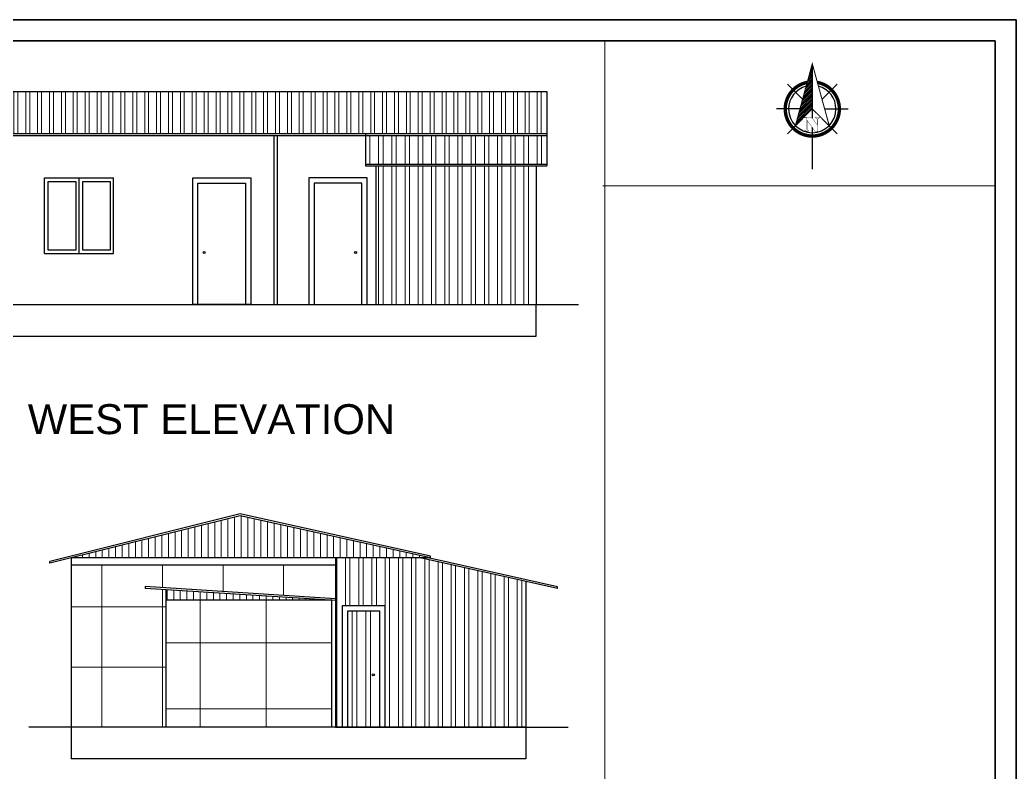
# Model space of a CAD drawing. Header units: inches. Extents: x 0 to 383786, y -45810 to 0.
# Drawn here: x 339863 to 340428, y -43446 to -43019 of the extents above; entities that cross this region are included whole.
import ezdxf

# ---------------------------------------------------------------- set-up
doc = ezdxf.new("R2010")
doc.units = ezdxf.units.IN
doc.header["$LTSCALE"] = 2
doc.header["$MEASUREMENT"] = 0
doc.layers.get('0').update_dxf_attribs({"linetype": 'CONTINUOUS'})
for name, color, linetype, lineweight in [('1', 7, 'CONTINUOUS', 13), ('DIM_LINE', 173, 'CONTINUOUS', 20), ('DIMENTION', 140, 'CONTINUOUS', 0), ('Rebars', 1, 'CONTINUOUS', 13), ('Siteplan', 7, 'CONTINUOUS', 30), ('steps', 253, 'CONTINUOUS', 20)]:
    doc.layers.add(name, color=color, linetype=linetype, lineweight=lineweight)
doc.layers.add('Normal Wall', color=7, linetype='CONTINUOUS', lineweight=35, true_color=0xffaf89)
doc.layers.add('Rear Wall', color=7, linetype='CONTINUOUS', lineweight=20, true_color=0xd4e480)
doc.styles.get("Standard").update_dxf_attribs({"font": 'ARIALN.TTF'})
pattern_1 = [(90, (-22925.816, -1958.233), (-7.5, 0), []), (90, (-22923.316, -1955.733), (-7.5, 0), [])]

# ---------------------------------------------------------------- blocks, each defined once
blk = doc.blocks.new('*X29')
at = {"color": 0}
for p, q in [((147.35, -409.49), (147.62, -409.23)), ((147.55, -408.76), (147.62, -408.7)), ((146.36, -413.14), (147.62, -411.88)), ((146.55, -412.41), (147.62, -411.35)), ((146.75, -411.68), (147.62, -410.82)), ((146.95, -410.95), (147.62, -410.29)), ((147.15, -410.22), (147.62, -409.76)), ((145.16, -417.52), (147.62, -415.06)), ((145.36, -416.79), (147.62, -414.53)), ((145.56, -416.06), (147.62, -414)), ((145.76, -415.33), (147.62, -413.47)), ((145.96, -414.6), (147.62, -412.94)), ((146.16, -413.87), (147.62, -412.41)), ((144.16, -421.17), (147.62, -417.71)), ((144.36, -420.44), (147.62, -417.18)), ((144.56, -419.71), (147.62, -416.65)), ((144.76, -418.98), (147.62, -416.12)), ((144.96, -418.25), (147.62, -415.59)), ((142.96, -425.55), (147.62, -420.89)), ((143.16, -424.82), (147.62, -420.36)), ((143.36, -424.09), (147.62, -419.83)), ((143.56, -423.36), (147.62, -419.3)), ((143.76, -422.63), (147.62, -418.77)), ((143.96, -421.9), (147.62, -418.24)), ((142.76, -426.28), (147.62, -421.42))]:
    blk.add_line(p, q, dxfattribs=at)
blk = doc.blocks.new('NORTH_15')
for p, q in [((0, 3.66), (0, 10.62)), ((-2.87, 2.87), (-7.37, 7.37)), ((2.87, 2.87), (7.37, 7.37)), ((-13.37, 0), (2.72, 0)), ((5.49, 0), (17.83, 0)), ((-2.87, -2.87), (-7.37, -7.37)), ((2.87, -2.87), (7.37, -7.37)), ((0, -3.66), (0, -10.62))]:
    blk.add_line(p, q)
at = {"const_width": 1}
for points in [[(0, -8, 1), (0, 8, 0.359415), (-7.86, 1.52, 1)], [(-7.86, -1.52, 0.359415), (0, -8, 1)]]:
    blk.add_lwpolyline(points, format="xyb", dxfattribs=at)
for points, const_width in [([(4.96, -5.01), (-13.37, 0), (4.9, 5), (0, 0), (4.96, -5.01)], 0.3), ([(5.93, -1.55), (6, -1.55), (6.07, -1.54), (6.13, -1.53), (6.17, -1.52), (6.22, -1.51), (6.26, -1.49), (6.28, -1.47), (6.3, -1.45), (6.32, -1.42), (6.33, -1.39), (6.35, -1.34), (6.36, -1.29), (6.37, -1.23), (6.38, -1.16), (6.38, -1.08), (6.38, -1), (6.54, -1), (6.54, -2.34), (6.38, -2.34), (6.38, -2.3), (6.38, -2.23), (6.38, -2.16), (6.37, -2.09), (6.36, -2.04), (6.35, -1.99), (6.33, -1.95), (6.32, -1.91), (6.3, -1.88), (6.28, -1.86), (6.26, -1.83), (6.22, -1.81), (6.18, -1.8), (6.13, -1.78), (6.07, -1.77), (6.01, -1.76), (5.95, -1.76), (2.66, -1.76), (2.66, -2.34), (2.5, -2.34), (2.5, -0.16), (4.71, 1.44), (3.14, 1.44), (3.07, 1.44), (3, 1.43), (2.94, 1.42), (2.89, 1.41), (2.85, 1.4), (2.81, 1.38), (2.78, 1.36), (2.76, 1.34), (2.74, 1.31), (2.72, 1.27), (2.7, 1.22), (2.69, 1.17), (2.68, 1.11), (2.67, 1.04), (2.66, 0.97), (2.66, 0.89), (2.66, 0.87), (2.5, 0.87), (2.5, 2.21), (2.66, 2.21), (2.66, 2.17), (2.66, 2.09), (2.67, 2.03), (2.68, 1.97), (2.69, 1.91), (2.7, 1.86), (2.71, 1.82), (2.73, 1.78), (2.75, 1.76), (2.77, 1.74), (2.8, 1.72), (2.85, 1.7), (2.89, 1.68), (2.94, 1.67), (3, 1.66), (3.07, 1.66), (3.14, 1.66), (6.54, 1.66), (6.54, 0.75), (3.33, -1.55), (5.93, -1.55), (5.93, -1.55)], 0.1)]:
    blk.add_lwpolyline(points, dxfattribs=dict(const_width=const_width))
for start, end in [(90, 164.973), (270, 90), (195.027, 270)]:
    blk.add_arc((0, 0), 7, start, end)
at = {"rotation": 90}
blk.add_blockref('*X29', (-421.89, -147.62), dxfattribs=at)
blk = doc.blocks.new('A$C0BDB7EE9')
at = {"layer": 'Siteplan', "xscale": 2.999999999999779, "yscale": 2.999999999999779, "zscale": 2.999999999999779, "rotation": 247.8612575918487}
blk.add_blockref('NORTH_15', (20.15, 49.54), dxfattribs=at)
blk = doc.blocks.new('A$C327B4BBD')
at = {"layer": 'DIMENTION', "ltscale": 0.3, "xscale": 1.171875000000082, "yscale": 1.171875000000082, "zscale": 1.171875000000082, "rotation": 112.1387424081494}
blk.add_blockref('A$C0BDB7EE9', (16.1, 0), dxfattribs=at)

msp = doc.modelspace()

# ---------------------------------------------------------------- hatches: boundary and pattern name
at = {"layer": '1', "ltscale": 5}
h = msp.add_hatch(dxfattribs=at)
h.set_pattern_fill('ANSI37', color=256, scale=275, angle=45, style=0)
h.set_pattern_definition([(90, (1376075.27, -782449.43), (-34.375, 0), []), (180, (1376075.27, -782449.43), (-4e-15, -34.375), [])])
h.paths.add_polyline_path([(339946.21, -43342.87), (339934.21, -43342.11), (339934.21, -43341.11), (340042.21, -43347.98), (340042.21, -43328.86), (339892.21, -43328.86), (339892.21, -43420.86), (339946.21, -43420.86)])
h = msp.add_hatch(dxfattribs=at)
h.set_pattern_fill('ANSI37', color=256, scale=300, angle=45, style=0)
h.set_pattern_definition([(90, (-24009.6, -2198.06), (-37.5, 0), []), (180, (-24009.6, -2198.06), (-4e-15, -37.5), [])])
h.paths.add_polyline_path([(339946.21, -43348.86), (339946.21, -43420.86), (340040.21, -43420.86), (340040.21, -43348.86)])
at = {"layer": 'DIM_LINE'}
h = msp.add_hatch(dxfattribs=at)
h.set_pattern_fill('ANSI32', color=256, scale=18, angle=45)
h.set_pattern_definition([(90, (-22925.816, -1958.233), (-6.75, 0), []), (90, (-22923.566, -1955.983), (-6.75, 0), [])])
h.paths.add_polyline_path([(340162.18, -43084.01), (340162.18, -43060.01), (339817.18, -43060.01), (339817.18, -43084.01)])
h = msp.add_hatch(dxfattribs=at)
h.set_pattern_fill('ANSI32', color=256, scale=20, angle=45)
h.set_pattern_definition(pattern_1)
h.paths.add_polyline_path([(340162.18, -43101.34), (340162.18, -43085.03), (340059.18, -43085.03), (340059.18, -43101.34)])
h = msp.add_hatch(dxfattribs=at)
h.set_pattern_fill('ANSI32', color=256, scale=20, angle=45)
h.set_pattern_definition(pattern_1)
h.paths.add_polyline_path([(340065.18, -43181.03), (340156.18, -43181.03), (340156.18, -43102.37), (340065.18, -43102.37)])
h = msp.add_hatch(dxfattribs=at)
h.set_pattern_fill('ANSI32', color=256, scale=20, angle=45)
h.set_pattern_definition([(90, (-24009.602, -2198.058), (-7.5, 0), []), (90, (-24007.102, -2195.558), (-7.5, 0), [])])
h.paths.add_polyline_path([(340150.21, -43338.19), (340090.21, -43324.86), (340042.21, -43324.86), (340042.21, -43420.86), (340046.21, -43420.86), (340046.21, -43351.86), (340070.21, -43351.86), (340070.21, -43420.86), (340150.21, -43420.86)])
h = msp.add_hatch(dxfattribs=at)
h.set_pattern_fill('ANSI32', color=256, scale=21, angle=45)
h.set_pattern_definition([(90, (-24009.602, -2198.058), (-7.875, 0), []), (90, (-24006.977, -2195.433), (-7.875, 0), [])])
h.paths.add_polyline_path([(340049.21, -43420.86), (340067.21, -43420.86), (340067.21, -43354.86), (340049.21, -43354.86)])
at = {"layer": 'steps', "ltscale": 0.3}
h = msp.add_hatch(dxfattribs=at)
h.set_pattern_fill('ANSI31', scale=30, angle=45)
h.set_pattern_definition([(90, (-22313.845, -2198.0583), (-3.75, 0), [])])
h.paths.add_polyline_path([(340096.21, -43324.86), (339988.21, -43300.86), (339892.21, -43324.86)])
h = msp.add_hatch(dxfattribs=at)
h.set_pattern_fill('ANSI31', scale=30, angle=45)
h.set_pattern_definition([(90, (-24009.6017, -2198.0583), (-3.75, 0), [])])
h.paths.add_polyline_path([(340040.21, -43348.86), (339946.21, -43342.87), (339946.21, -43348.86)])

# ---------------------------------------------------------------- linework, layer by layer
at = {"ltscale": 0.5}
for p, q in [((339817.18, -43060.01), (340162.18, -43060.01)), ((340162.18, -43060.01), (340162.18, -43085.03)), ((339817.18, -43084.01), (340162.18, -43084.01)), ((339817.18, -43085.03), (340162.18, -43085.03)), ((340007.18, -43085.03), (340007.18, -43181.03)), ((340009.18, -43085.03), (340009.18, -43181.03)), ((340059.18, -43084.01), (340059.18, -43102.37)), ((340162.18, -43085.03), (340162.18, -43102.37)), ((340059.18, -43101.34), (340162.18, -43101.34)), ((340059.18, -43102.37), (340162.18, -43102.37)), ((340065.18, -43102.37), (340065.18, -43181.03)), ((340156.18, -43102.37), (340156.18, -43181.03)), ((339829.18, -43181.03), (340065.18, -43181.03)), ((340065.18, -43181.03), (340156.18, -43181.03)), ((340156.18, -43181.03), (340180.18, -43181.03)), ((340156.18, -43199.03), (340156.18, -43181.03)), ((339829.18, -43199.03), (340065.18, -43199.03)), ((340065.18, -43199.03), (340156.18, -43199.03)), ((339988.19, -43299.83), (339880.21, -43326.83)), ((340096.21, -43323.84), (339988.19, -43299.83)), ((339988.21, -43300.86), (339880.21, -43327.86)), ((340096.21, -43324.86), (339988.21, -43300.86)), ((339880.21, -43327.86), (339880.21, -43326.83)), ((340096.21, -43324.86), (339892.21, -43324.86)), ((339892.21, -43324.86), (339892.21, -43420.86)), ((340042.21, -43324.86), (340042.21, -43420.86)), ((340168.21, -43342.19), (340090.21, -43324.86)), ((340168.21, -43341.17), (340094.82, -43324.86)), ((340096.21, -43324.86), (340096.21, -43323.84)), ((340042.21, -43328.86), (339892.21, -43328.86)), ((340150.21, -43338.19), (340150.21, -43420.86)), ((340042.21, -43347.98), (339934.21, -43341.11)), ((339934.21, -43341.11), (339934.21, -43342.11)), ((340042.21, -43348.99), (339934.21, -43342.11)), ((339946.21, -43420.86), (339946.21, -43342.87)), ((340168.21, -43342.19), (340168.21, -43341.17)), ((340040.21, -43348.86), (339946.21, -43348.86)), ((340040.21, -43420.86), (340040.21, -43348.86)), ((340042.21, -43348.99), (340042.21, -43349.99)), ((339892.21, -43420.86), (339868.21, -43420.86)), ((340150.21, -43420.86), (339892.21, -43420.86)), ((339892.21, -43420.86), (339892.21, -43438.86)), ((340042.21, -43420.86), (340150.21, -43420.86)), ((340150.21, -43420.86), (340174.21, -43420.86)), ((340150.21, -43420.86), (340150.21, -43438.86)), ((340150.21, -43438.86), (339892.21, -43438.86))]:
    msp.add_line(p, q, dxfattribs=at)
at = {"color": 5}
for p, q in [((339877.18, -43109.03), (339916.18, -43109.03)), ((339877.18, -43152.03), (339877.18, -43109.03)), ((339896.68, -43152.03), (339896.68, -43109.03)), ((339916.18, -43152.03), (339916.18, -43109.03)), ((339877.18, -43152.03), (339916.18, -43152.03))]:
    msp.add_line(p, q, dxfattribs=at)
for points in [[(339879.26, -43111.16), (339894.89, -43111.16), (339894.89, -43150.18), (339879.26, -43150.18)], [(339898.76, -43111.16), (339914.39, -43111.16), (339914.39, -43150.18), (339898.76, -43150.18)], [(339961.18, -43109.03), (339994.18, -43109.03), (339994.18, -43181.03), (339961.18, -43181.03)], [(340060.18, -43109.03), (340027.18, -43109.03), (340027.18, -43181.03), (340060.18, -43181.03)], [(340046.21, -43351.86), (340070.21, -43351.86), (340070.21, -43420.86), (340046.21, -43420.86)]]:
    msp.add_lwpolyline(points, close=True, dxfattribs=at)
for points in [[(339964.18, -43181.03), (339964.18, -43112.03), (339991.18, -43112.03), (339991.18, -43181.03)], [(340057.18, -43181.03), (340057.18, -43112.03), (340030.18, -43112.03), (340030.18, -43181.03)], [(340049.21, -43420.86), (340049.21, -43354.86), (340067.21, -43354.86), (340067.21, -43420.86)]]:
    msp.add_lwpolyline(points, dxfattribs=at)
at = {"ltscale": 0.5}
for centre in [(339967.7, -43151.43), (340053.66, -43151.43), (340063.69, -43391.23)]:
    msp.add_circle(centre, 0.574, dxfattribs=at)
at = {"layer": 'Normal Wall'}
for points in [[(339370.42, -43019.47), (340428.42, -43019.47), (340428.42, -43769.99), (339370.42, -43769.99)], [(339370.42, -43019.47), (340428.42, -43019.47), (340428.42, -43769.99), (339370.42, -43769.99)], [(340416.52, -43031.37), (339394.23, -43031.37), (339394.23, -43758.09), (340416.52, -43758.09)], [(340416.52, -43031.37), (339394.23, -43031.37), (339394.23, -43758.09), (340416.52, -43758.09)]]:
    msp.add_lwpolyline(points, close=True, dxfattribs=at)
at = {"layer": 'Rear Wall'}
for p, q in [((340195.1, -43475.65), (340195.1, -43031.37)), ((340193.92, -43113.67), (340416.52, -43113.67))]:
    msp.add_line(p, q, dxfattribs=at)

# ---------------------------------------------------------------- block references
at = {"layer": 'Rebars', "xscale": 0.5459999999999999, "yscale": 0.5459999999999999, "zscale": 0.5459999999999999, "rotation": 270}
msp.add_blockref('A$C327B4BBD', (340312.79, -43095.45), dxfattribs=at)

# ---------------------------------------------------------------- texts
at = {"color": 7, "linetype": 'ByBlock', "lineweight": 5, "insert": (339971.82, -43241.18), "char_height": 6, "width": 272.3405, "attachment_point": 5}
msp.add_mtext('{\\fArial CE|b0|i0|c238|p34;\\P\\fArial CE|b0|i0|c0|p34;\\H2.8333x;WEST\\fArial CE|b0|i0|c238|p34; E\\fArial CE|b0|i0|c0|p34;LEVATION}', dxfattribs=at)

doc.saveas('drawing.dxf')
